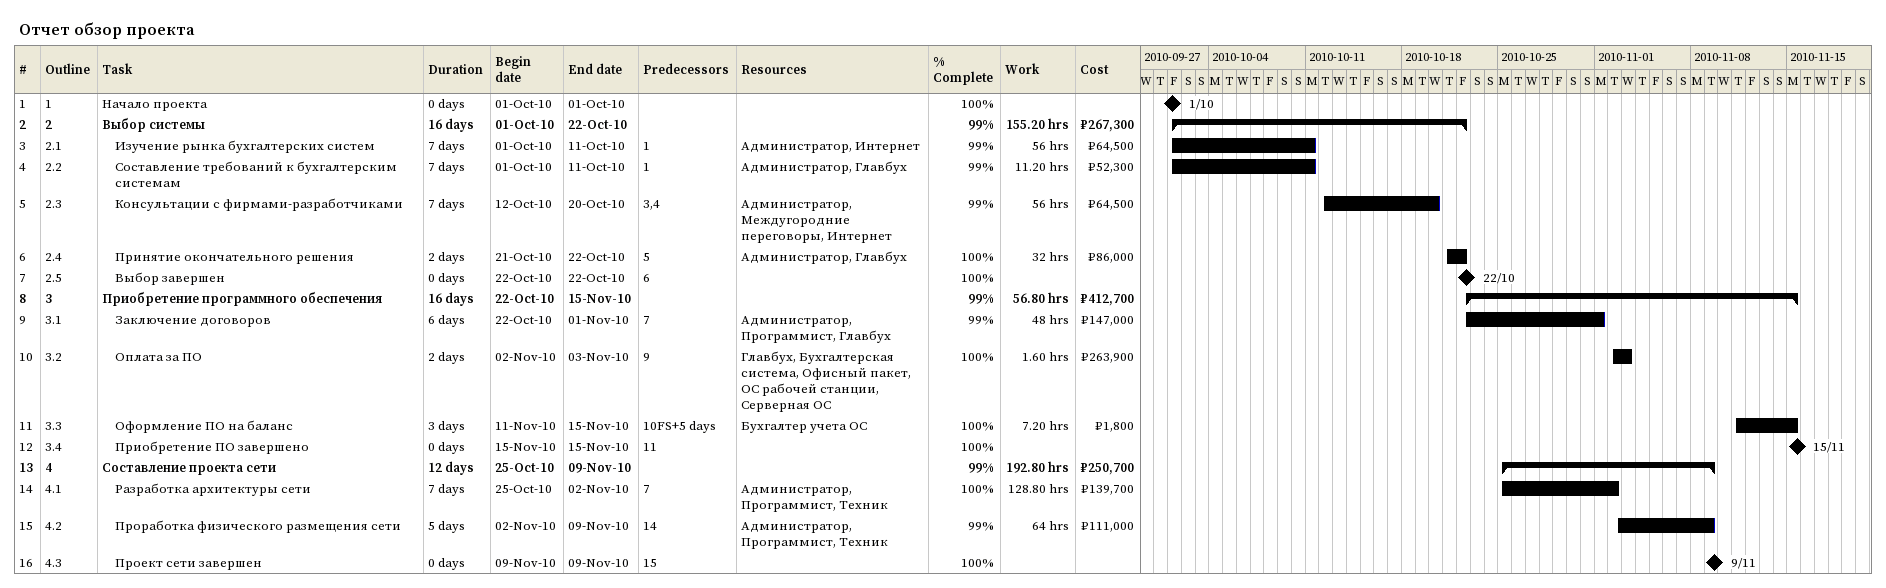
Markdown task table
Отчет обзор проекта

| ID | WBS | Task | Duration | Start | Finish | Predecessors | Resources | % complete | Work (h) | Cost (₽) |
|---|---|---|---|---|---|---|---|---|---|---|
| 1 | 1 | Начало проекта | 0d | 2010-10-01 | 2010-10-01 |  |  | 100 |  |  |
| 2 | 2 | **Выбор системы** | 16d | 2010-10-01 | 2010-10-22 |  |  | 99 | 155.20 | 267300 |
| 3 | 2.1 | Изучение рынка бухгалтерских систем | 7d | 2010-10-01 | 2010-10-11 | 1 | Администратор, Интернет | 99 | 56 | 64500 |
| 4 | 2.2 | Составление требований к бухгалтерским системам | 7d | 2010-10-01 | 2010-10-11 | 1 | Администратор, Главбух | 99 | 11.20 | 52300 |
| 5 | 2.3 | Консультации с фирмами-разработчиками | 7d | 2010-10-12 | 2010-10-20 | 3, 4 | Администратор, Междугородние переговоры, Интернет | 99 | 56 | 64500 |
| 6 | 2.4 | Принятие окончательного решения | 2d | 2010-10-21 | 2010-10-22 | 5 | Администратор, Главбух | 100 | 32 | 86000 |
| 7 | 2.5 | Выбор завершен | 0d | 2010-10-22 | 2010-10-22 | 6 |  | 100 |  |  |
| 8 | 3 | **Приобретение программного обеспечения** | 16d | 2010-10-22 | 2010-11-15 |  |  | 99 | 56.80 | 412700 |
| 9 | 3.1 | Заключение договоров | 6d | 2010-10-22 | 2010-11-01 | 7 | Администратор, Программист, Главбух | 99 | 48 | 147000 |
| 10 | 3.2 | Оплата за ПО | 2d | 2010-11-02 | 2010-11-03 | 9 | Главбух, Бухгалтерская система, Офисный пакет, ОС рабочей станции, Серверная ОС | 100 | 1.60 | 263900 |
| 11 | 3.3 | Оформление ПО на баланс | 3d | 2010-11-11 | 2010-11-15 | 10FS+5d | Бухгалтер учета ОС | 100 | 7.20 | 1800 |
| 12 | 3.4 | Приобретение ПО завершено | 0d | 2010-11-15 | 2010-11-15 | 11 |  | 100 |  |  |
| 13 | 4 | **Составление проекта сети** | 12d | 2010-10-25 | 2010-11-09 |  |  | 99 | 192.80 | 250700 |
| 14 | 4.1 | Разработка архитектуры сети | 7d | 2010-10-25 | 2010-11-02 | 7 | Администратор, Программист, Техник | 100 | 128.80 | 139700 |
| 15 | 4.2 | Проработка физического размещения сети | 5d | 2010-11-02 | 2010-11-09 | 14 | Администратор, Программист, Техник | 99 | 64 | 111000 |
| 16 | 4.3 | Проект сети завершен | 0d | 2010-11-09 | 2010-11-09 | 15 |  | 100 |  |  |
